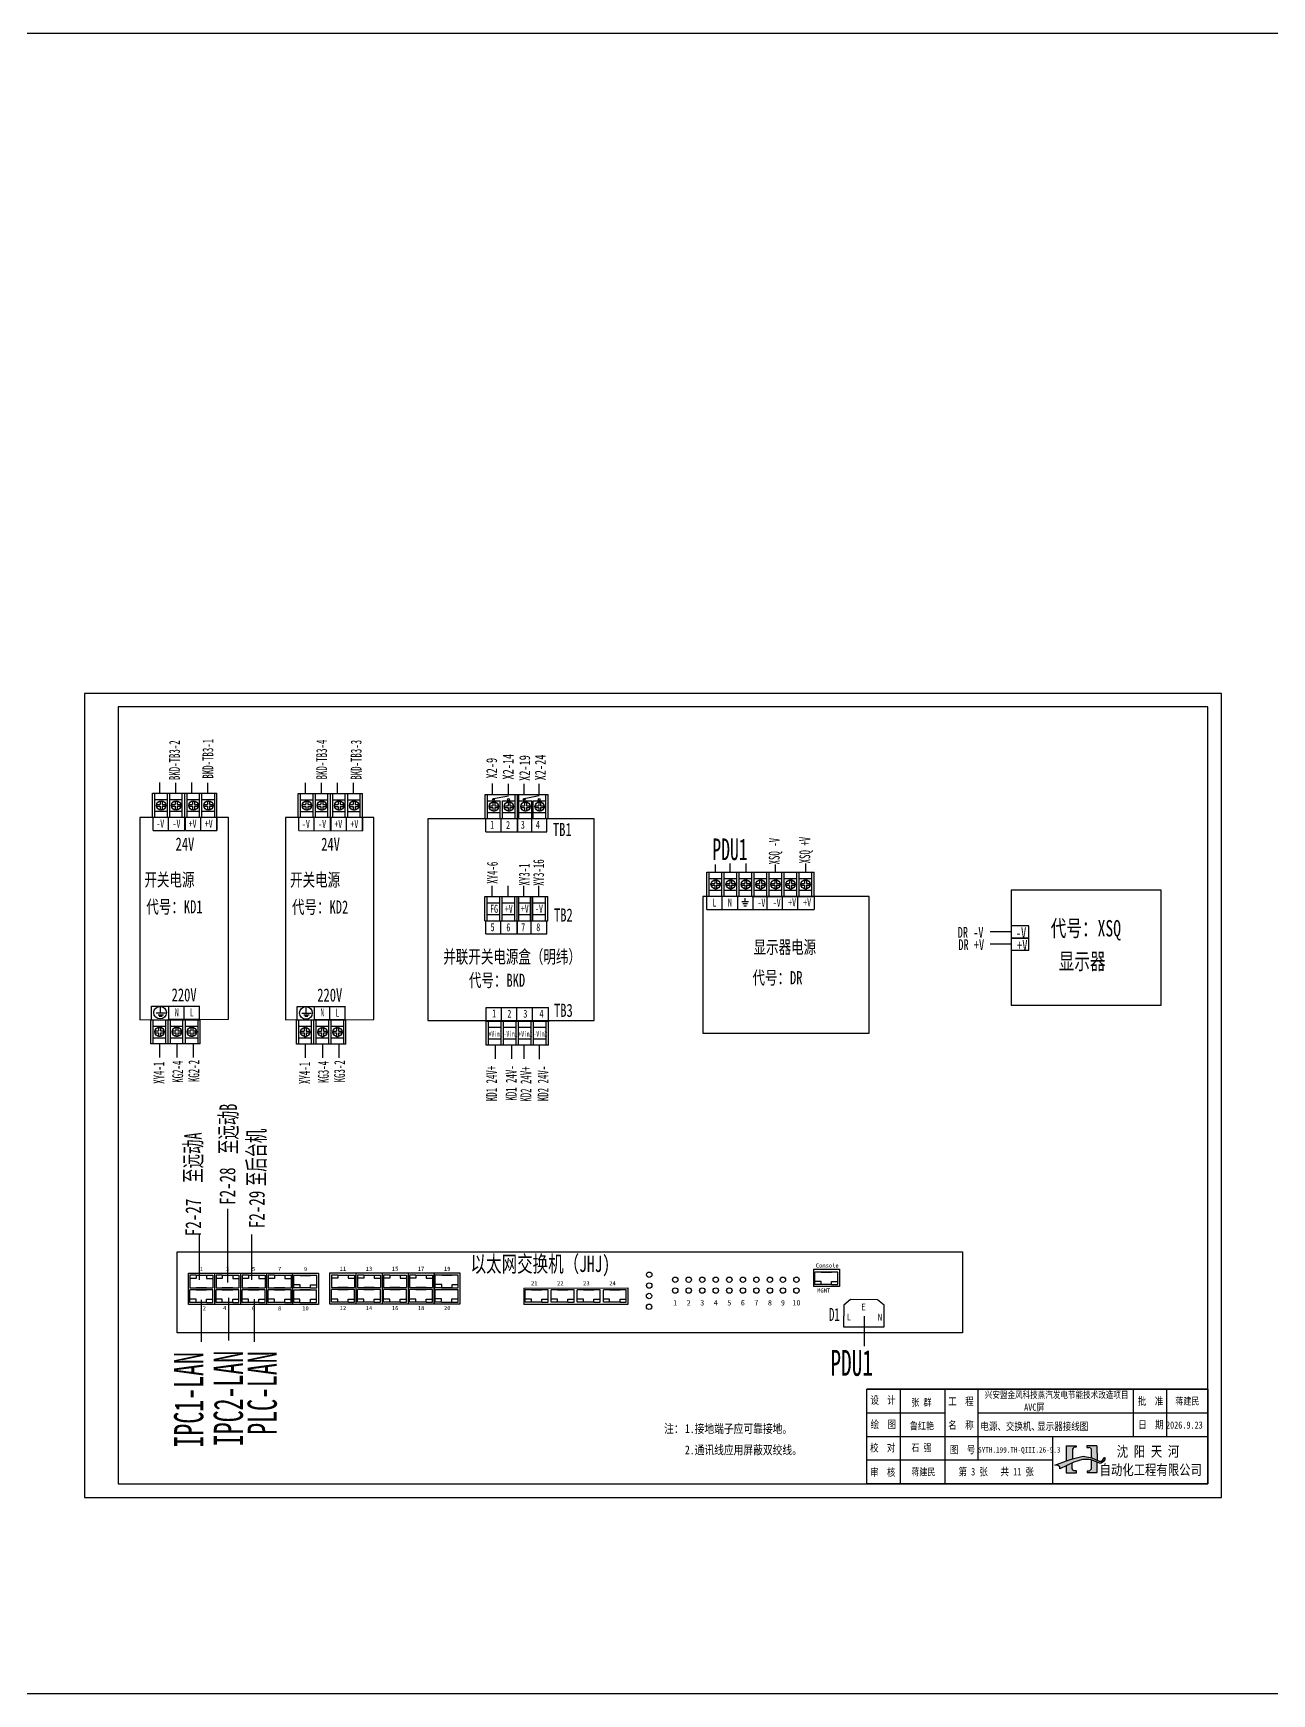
# Model space of a CAD drawing. Header units: millimetres. Extents: x -2527 to 7788, y -1442 to 1215.
# Drawn here: x 220 to 1135, y -1442 to -215 of the extents above; entities that cross this region are included whole.
import ezdxf
from ezdxf.enums import TextEntityAlignment as Align

# ---------------------------------------------------------------- set-up
doc = ezdxf.new("R2010")
doc.units = ezdxf.units.MM
doc.header["$MEASUREMENT"] = 0
doc.styles.add('_HZTXT', font='', dxfattribs={"width": 0.8})
doc.styles.get("Standard").update_dxf_attribs({"font": '', "width": 0.7, "height": 6})
doc.styles.get('_HZTXT').set_extended_font_data('SimSun')
doc.styles.get('Standard').set_extended_font_data('SimSun')

# ---------------------------------------------------------------- blocks, each defined once
blk = doc.blocks.new('4对网口')
at = {"color": 7, "lineweight": -3}
for p, q in [((108.28, 234.13), (108.28, 229.51)), ((110.59, 234.13), (108.28, 234.13)), ((110.59, 234.13), (110.59, 232.97)), ((110.59, 234.13), (114.44, 234.13)), ((114.44, 234.13), (114.44, 232.97)), ((114.44, 234.13), (116.75, 234.13)), ((116.75, 234.13), (116.75, 229.51)), ((117.91, 234.13), (117.91, 229.51)), ((120.22, 234.13), (117.91, 234.13)), ((120.22, 234.13), (120.22, 232.97)), ((120.22, 234.13), (124.07, 234.13)), ((124.07, 234.13), (124.07, 232.97)), ((124.07, 234.13), (126.38, 234.13)), ((126.38, 234.13), (126.38, 229.51)), ((127.53, 234.13), (127.53, 229.51)), ((129.84, 234.13), (127.53, 234.13)), ((129.84, 234.13), (129.84, 232.97)), ((129.84, 234.13), (133.69, 234.13)), ((133.69, 234.13), (133.69, 232.97)), ((133.69, 234.13), (136, 234.13)), ((136, 234.13), (136, 229.51)), ((137.16, 234.13), (137.16, 229.51)), ((139.47, 234.13), (137.16, 234.13)), ((139.47, 234.13), (139.47, 232.97)), ((139.47, 234.13), (143.32, 234.13)), ((143.32, 234.13), (143.32, 232.97)), ((143.32, 234.13), (145.63, 234.13)), ((145.63, 234.13), (145.63, 229.51)), ((110.59, 232.97), (108.28, 232.97)), ((108.28, 229.51), (116.75, 229.51)), ((116.75, 228.74), (108.28, 228.74)), ((108.28, 224.12), (108.28, 228.74)), ((114.44, 229.51), (110.59, 229.51)), ((110.59, 228.74), (114.44, 228.74)), ((110.59, 228.74), (114.44, 228.74)), ((114.44, 232.97), (116.75, 232.97)), ((116.75, 224.12), (116.75, 228.74)), ((120.22, 232.97), (117.91, 232.97)), ((117.91, 229.51), (126.38, 229.51)), ((126.38, 228.74), (117.91, 228.74)), ((117.91, 224.12), (117.91, 228.74)), ((124.07, 229.51), (120.22, 229.51)), ((120.22, 228.74), (124.07, 228.74)), ((120.22, 228.74), (124.07, 228.74)), ((124.07, 232.97), (126.38, 232.97)), ((126.38, 224.12), (126.38, 228.74)), ((129.84, 232.97), (127.53, 232.97)), ((127.53, 229.51), (136, 229.51)), ((136, 228.74), (127.53, 228.74)), ((127.53, 224.12), (127.53, 228.74)), ((133.69, 229.51), (129.84, 229.51)), ((129.84, 228.74), (133.69, 228.74)), ((129.84, 228.74), (133.69, 228.74)), ((133.69, 232.97), (136, 232.97)), ((136, 224.12), (136, 228.74)), ((139.47, 232.97), (137.16, 232.97)), ((137.16, 229.51), (145.63, 229.51)), ((145.63, 228.74), (137.16, 228.74)), ((137.16, 224.12), (137.16, 228.74)), ((143.32, 229.51), (139.47, 229.51)), ((139.47, 228.74), (143.32, 228.74)), ((139.47, 228.74), (143.32, 228.74)), ((143.32, 232.97), (145.63, 232.97)), ((145.63, 224.12), (145.63, 228.74)), ((110.59, 225.27), (108.28, 225.27)), ((110.59, 224.12), (108.28, 224.12)), ((110.59, 224.12), (110.59, 225.27)), ((114.44, 224.12), (110.59, 224.12)), ((114.44, 224.12), (114.44, 225.27)), ((114.44, 225.27), (116.75, 225.27)), ((114.44, 224.12), (116.75, 224.12)), ((120.22, 225.27), (117.91, 225.27)), ((120.22, 224.12), (117.91, 224.12)), ((120.22, 224.12), (120.22, 225.27)), ((124.07, 224.12), (120.22, 224.12)), ((124.07, 224.12), (124.07, 225.27)), ((124.07, 225.27), (126.38, 225.27)), ((124.07, 224.12), (126.38, 224.12)), ((129.84, 225.27), (127.53, 225.27)), ((129.84, 224.12), (127.53, 224.12)), ((129.84, 224.12), (129.84, 225.27)), ((133.69, 224.12), (129.84, 224.12)), ((133.69, 224.12), (133.69, 225.27)), ((133.69, 225.27), (136, 225.27)), ((133.69, 224.12), (136, 224.12)), ((139.47, 225.27), (137.16, 225.27)), ((139.47, 224.12), (137.16, 224.12)), ((139.47, 224.12), (139.47, 225.27)), ((143.32, 224.12), (139.47, 224.12)), ((143.32, 224.12), (143.32, 225.27)), ((143.32, 225.27), (145.63, 225.27)), ((143.32, 224.12), (145.63, 224.12))]:
    blk.add_line(p, q, dxfattribs=at)
blk.add_lwpolyline([(107.74, 234.9), (146.17, 234.9), (146.17, 223.35), (107.74, 223.35)], close=True, dxfattribs=at)

msp = doc.modelspace()

# ---------------------------------------------------------------- hatches: boundary and pattern name
h = msp.add_hatch(color=256)
h.paths.add_polyline_path([(1005.8, -1258.9), (998.3, -1258.9), (998.3, -1260.2), (999.9, -1260.2, -0.099172), (1001.4, -1261.2), (1001.4, -1267.9), (1002.1, -1268), (1005.9, -1269.7)])
h.paths.add_polyline_path([(983.1, -1270.1), (987.6, -1268.6), (987.6, -1261.4), (988.1, -1260.7), (988.9, -1260.1), (990.5, -1260.1), (990.5, -1259), (983.1, -1259)])
h.paths.add_polyline_path([(988.7, -1271.1), (995.1, -1269), (999.8, -1269), (1001.4, -1269.3), (1003.4, -1270.2), (1007.6, -1271.8), (1009, -1271.8), (1010.6, -1270.5), (1011.5, -1269.2), (1011.5, -1267.6), (1011.4, -1267.7), (1010.1, -1269.4), (1008.9, -1270.4), (1007.4, -1270.4), (1002.1, -1268), (995.5, -1266.7), (987.6, -1268.6), (983.2, -1270), (974.6, -1273.3), (976.9, -1273.6), (978.4, -1274.6), (978.4, -1276.1)])
h.paths.add_polyline_path([(987.5, -1276.1), (987.5, -1271.7), (983.1, -1273.8), (983.1, -1278.9), (990.7, -1278.9), (990.7, -1277.5), (988.8, -1277.5), (988.3, -1276.9)])
h.paths.add_polyline_path([(1005.9, -1271.1), (1003.4, -1270.2), (1001.4, -1269.3), (1001.4, -1276.2), (1000.7, -1277), (1000.1, -1277.7), (998.5, -1277.7), (998.5, -1278.8), (1005.9, -1278.8)])

# ---------------------------------------------------------------- linework, layer by layer
at = {"ltscale": 1000}
for p, q in [((313.4, -776.7), (313.4, -768.9)), ((325.2, -776.9), (325.2, -769.1)), ((337.2, -776.7), (337.2, -768.9)), ((349, -776.9), (349, -769.1)), ((421, -776.9), (421, -769.1)), ((432.8, -777.1), (432.8, -769.2)), ((444.8, -776.9), (444.8, -769.1)), ((456.6, -777.1), (456.6, -769.2)), ((559.2, -777.7), (559.2, -769.8)), ((571, -777.9), (571, -770)), ((582.6, -777.9), (582.6, -770)), ((593.7, -777.9), (593.7, -770)), ((308, -776.9), (331.9, -776.9)), ((331.9, -776.9), (355.7, -776.9)), ((415.6, -777.1), (439.5, -777.1)), ((439.5, -777.1), (463.3, -777.1)), ((553.8, -777.9), (577.7, -777.9)), ((577.1, -777.9), (588.2, -777.9)), ((587.6, -777.9), (600.4, -777.9)), ((308.6, -804.4), (331.9, -804.4)), ((332.4, -804.4), (355.7, -804.4)), ((416.2, -804.5), (439.5, -804.6)), ((440, -804.5), (463.3, -804.6)), ((554.4, -805.3), (577.7, -805.4)), ((577.7, -805.3), (588.2, -805.3)), ((588.2, -805.3), (599.5, -805.3)), ((558.9, -853.1), (558.9, -845.2)), ((570.7, -853.2), (570.7, -845.4)), ((582.4, -853.2), (582.4, -845.4)), ((593.4, -853.2), (593.4, -845.4)), ((553.6, -853.2), (577.4, -853.2)), ((576.9, -853.2), (587.9, -853.2)), ((587.3, -853.2), (600.1, -853.2)), ((554.2, -880.7), (577.4, -880.8)), ((577.4, -880.7), (587.9, -880.7)), ((587.9, -880.7), (599.3, -880.7))]:
    msp.add_line(p, q, dxfattribs=at)
for p, q in [((308, -794.8), (308, -776.9)), ((309.7, -794.8), (309.7, -776.9)), ((309.7, -781.5), (319.1, -781.5)), ((313.8, -782.5), (313.8, -785.2)), ((313.8, -782.7), (315.2, -782.7)), ((315.2, -782.5), (315.2, -785.2)), ((319.1, -794.8), (319.1, -776.9)), ((320.8, -794.8), (320.8, -776.9)), ((320.8, -781.5), (330.1, -781.5)), ((324.8, -782.5), (324.8, -785.2)), ((324.8, -782.7), (326.2, -782.7)), ((326.2, -782.5), (326.2, -785.2)), ((330.1, -794.8), (330.1, -776.9)), ((331.9, -794.8), (331.9, -776.9)), ((331.9, -794.8), (331.9, -776.9)), ((333.6, -794.8), (333.6, -776.9)), ((333.6, -781.5), (342.9, -781.5)), ((337.6, -782.5), (337.6, -785.2)), ((337.6, -782.7), (339, -782.7)), ((339, -782.5), (339, -785.2)), ((342.9, -794.8), (342.9, -776.9)), ((344.6, -794.8), (344.6, -776.9)), ((344.6, -781.5), (354, -781.5)), ((348.7, -782.5), (348.7, -785.2)), ((348.7, -782.7), (350.1, -782.7)), ((350.1, -782.5), (350.1, -785.2)), ((354, -794.8), (354, -776.9)), ((355.7, -794.8), (355.7, -776.9)), ((415.6, -794.9), (415.6, -777.1)), ((417.4, -794.9), (417.4, -777.1)), ((417.4, -781.7), (426.7, -781.7)), ((421.4, -782.6), (421.4, -785.3)), ((421.4, -782.8), (422.8, -782.8)), ((422.8, -782.6), (422.8, -785.3)), ((426.7, -794.9), (426.7, -777.1)), ((428.4, -794.9), (428.4, -777.1)), ((428.4, -781.7), (437.7, -781.7)), ((432.5, -782.6), (432.5, -785.3)), ((432.5, -782.8), (433.8, -782.8)), ((433.8, -782.6), (433.8, -785.3)), ((437.7, -794.9), (437.7, -777.1)), ((439.5, -794.9), (439.5, -777.1)), ((439.5, -794.9), (439.5, -777.1)), ((441.2, -794.9), (441.2, -777.1)), ((441.2, -781.7), (450.5, -781.7)), ((445.2, -782.6), (445.2, -785.3)), ((445.2, -782.8), (446.6, -782.8)), ((446.6, -782.6), (446.6, -785.3)), ((450.5, -794.9), (450.5, -777.1)), ((452.3, -794.9), (452.3, -777.1)), ((452.3, -781.7), (461.6, -781.7)), ((456.3, -782.6), (456.3, -785.3)), ((456.3, -782.8), (457.7, -782.8)), ((457.7, -782.6), (457.7, -785.3)), ((461.6, -794.9), (461.6, -777.1)), ((463.3, -794.9), (463.3, -777.1)), ((553.8, -795.7), (553.8, -777.9)), ((555.6, -795.7), (555.6, -777.9)), ((555.6, -782.5), (564.9, -782.5)), ((559.6, -783.4), (559.6, -786.1)), ((559.6, -783.6), (561, -783.6)), ((561, -783.4), (561, -786.1)), ((564.9, -795.7), (564.9, -782.5)), ((566.6, -795.7), (566.6, -782.5)), ((566.6, -782.5), (575.9, -782.5)), ((570.7, -783.4), (570.7, -786.1)), ((570.7, -783.6), (572, -783.6)), ((572, -783.4), (572, -786.1)), ((575.9, -795.7), (575.9, -777.9)), ((577.7, -795.7), (577.7, -777.9)), ((578.8, -795.7), (578.8, -777.9)), ((578.8, -782.5), (588.2, -782.5)), ((582.9, -783.4), (582.9, -786.1)), ((582.9, -783.6), (584.3, -783.6)), ((584.3, -783.4), (584.3, -786.1)), ((588.2, -805.3), (588.2, -782.5)), ((589.3, -782.5), (598.7, -782.5)), ((589.3, -795.7), (589.3, -782.5)), ((593.4, -783.4), (593.4, -786.1)), ((593.4, -783.6), (594.8, -783.6)), ((594.8, -783.4), (594.8, -786.1)), ((598.7, -795.7), (598.7, -777.9)), ((600.4, -795.7), (600.4, -777.9)), ((308.6, -804.4), (308.6, -794.8)), ((309.7, -790.2), (319.1, -790.2)), ((311.3, -785.2), (313.8, -785.2)), ((311.3, -786.5), (311.3, -785.2)), ((311.3, -786.5), (313.8, -786.5)), ((313.8, -786.5), (313.8, -789)), ((313.8, -789), (315.2, -789)), ((315.2, -785.2), (317.6, -785.2)), ((315.2, -786.5), (315.2, -789)), ((315.2, -786.5), (317.6, -786.5)), ((317.6, -786.5), (317.6, -785.2)), ((319.9, -804.4), (319.9, -794.8)), ((320.8, -790.2), (330.1, -790.2)), ((322.4, -785.2), (324.8, -785.2)), ((322.4, -786.5), (322.4, -785.2)), ((322.4, -786.5), (324.8, -786.5)), ((324.8, -786.5), (324.8, -789)), ((324.8, -789), (326.2, -789)), ((326.2, -785.2), (328.7, -785.2)), ((326.2, -786.5), (328.7, -786.5)), ((326.2, -786.5), (326.2, -789)), ((328.7, -786.5), (328.7, -785.2)), ((331.9, -794.8), (331.9, -804.4)), ((331.9, -804.4), (331.9, -794.8)), ((332.4, -804.4), (332.4, -794.8)), ((333.6, -790.2), (342.9, -790.2)), ((335.2, -785.2), (337.6, -785.2)), ((335.2, -786.5), (335.2, -785.2)), ((335.2, -786.5), (337.6, -786.5)), ((337.6, -786.5), (337.6, -789)), ((337.6, -789), (339, -789)), ((339, -785.2), (341.5, -785.2)), ((339, -786.5), (339, -789)), ((339, -786.5), (341.5, -786.5)), ((341.5, -786.5), (341.5, -785.2)), ((343.8, -804.4), (343.8, -794.8)), ((344.6, -790.2), (354, -790.2)), ((346.3, -785.2), (348.7, -785.2)), ((346.3, -786.5), (346.3, -785.2)), ((346.3, -786.5), (348.7, -786.5)), ((348.7, -786.5), (348.7, -789)), ((348.7, -789), (350.1, -789)), ((350.1, -785.2), (352.5, -785.2)), ((350.1, -786.5), (352.5, -786.5)), ((350.1, -786.5), (350.1, -789)), ((352.5, -786.5), (352.5, -785.2)), ((355.7, -794.8), (355.7, -804.4)), ((355.7, -804.4), (355.7, -794.8)), ((416.2, -804.5), (416.2, -794.9)), ((417.4, -790.3), (426.7, -790.3)), ((419, -785.3), (421.4, -785.3)), ((419, -786.7), (419, -785.3)), ((419, -786.7), (421.4, -786.7)), ((421.4, -786.7), (421.4, -789.2)), ((421.4, -789.2), (422.8, -789.2)), ((422.8, -785.3), (425.2, -785.3)), ((422.8, -786.7), (422.8, -789.2)), ((422.8, -786.7), (425.2, -786.7)), ((425.2, -786.7), (425.2, -785.3)), ((427.5, -804.5), (427.5, -794.9)), ((428.4, -790.3), (437.7, -790.3)), ((430, -785.3), (432.5, -785.3)), ((430, -786.7), (430, -785.3)), ((430, -786.7), (432.5, -786.7)), ((432.5, -786.7), (432.5, -789.2)), ((432.5, -789.2), (433.8, -789.2)), ((433.8, -785.3), (436.3, -785.3)), ((433.8, -786.7), (436.3, -786.7)), ((433.8, -786.7), (433.8, -789.2)), ((436.3, -786.7), (436.3, -785.3)), ((439.5, -794.9), (439.5, -804.6)), ((439.5, -804.5), (439.5, -794.9)), ((440, -804.5), (440, -794.9)), ((441.2, -790.3), (450.5, -790.3)), ((442.8, -785.3), (445.2, -785.3)), ((442.8, -786.7), (442.8, -785.3)), ((442.8, -786.7), (445.2, -786.7)), ((445.2, -786.7), (445.2, -789.2)), ((445.2, -789.2), (446.6, -789.2)), ((446.6, -785.3), (449.1, -785.3)), ((446.6, -786.7), (446.6, -789.2)), ((446.6, -786.7), (449.1, -786.7)), ((449.1, -786.7), (449.1, -785.3)), ((451.4, -804.5), (451.4, -794.9)), ((452.3, -790.3), (461.6, -790.3)), ((453.9, -785.3), (456.3, -785.3)), ((453.9, -786.7), (453.9, -785.3)), ((453.9, -786.7), (456.3, -786.7)), ((456.3, -786.7), (456.3, -789.2)), ((456.3, -789.2), (457.7, -789.2)), ((457.7, -785.3), (460.1, -785.3)), ((457.7, -786.7), (460.1, -786.7)), ((457.7, -786.7), (457.7, -789.2)), ((460.1, -786.7), (460.1, -785.3)), ((463.3, -794.9), (463.3, -804.6)), ((463.3, -804.5), (463.3, -794.9)), ((554.4, -805.3), (554.4, -795.7)), ((555.6, -791.1), (564.9, -791.1)), ((557.2, -786.1), (559.6, -786.1)), ((557.2, -787.5), (557.2, -786.1)), ((557.2, -787.5), (559.6, -787.5)), ((559.6, -787.5), (559.6, -790)), ((559.6, -790), (561, -790)), ((561, -786.1), (563.4, -786.1)), ((561, -787.5), (561, -790)), ((561, -787.5), (563.4, -787.5)), ((563.4, -787.5), (563.4, -786.1)), ((565.7, -805.3), (565.7, -795.7)), ((566.6, -791.1), (575.9, -791.1)), ((568.2, -786.1), (570.7, -786.1)), ((568.2, -787.5), (568.2, -786.1)), ((568.2, -787.5), (570.7, -787.5)), ((570.7, -787.5), (570.7, -790)), ((570.7, -790), (572, -790)), ((572, -786.1), (574.5, -786.1)), ((572, -787.5), (574.5, -787.5)), ((572, -787.5), (572, -790)), ((574.5, -787.5), (574.5, -786.1)), ((577.7, -795.7), (577.7, -805.4)), ((577.7, -805.3), (577.7, -795.7)), ((578.8, -791.1), (588.2, -791.1)), ((580.4, -787.5), (580.4, -786.1)), ((580.4, -786.1), (582.9, -786.1)), ((580.4, -787.5), (582.9, -787.5)), ((582.9, -787.5), (582.9, -790)), ((582.9, -790), (584.3, -790)), ((584.3, -786.1), (586.7, -786.1)), ((584.3, -787.5), (586.7, -787.5)), ((584.3, -787.5), (584.3, -790)), ((586.7, -787.5), (586.7, -786.1)), ((588.2, -805.3), (588.2, -795.7)), ((589.3, -791.1), (598.7, -791.1)), ((590.9, -787.5), (590.9, -786.1)), ((590.9, -786.1), (593.4, -786.1)), ((590.9, -787.5), (593.4, -787.5)), ((593.4, -787.5), (593.4, -790)), ((593.4, -790), (594.8, -790)), ((594.8, -786.1), (597.2, -786.1)), ((594.8, -787.5), (597.2, -787.5)), ((594.8, -787.5), (594.8, -790)), ((597.2, -787.5), (597.2, -786.1)), ((599.5, -805.3), (599.5, -795.7)), ((724, -835.3), (724, -829.5)), ((734.7, -835.3), (734.7, -828.8)), ((746.6, -835.3), (746.6, -828.8)), ((768.3, -835.3), (768.3, -829.5)), ((790.8, -835.3), (790.8, -828.8)), ((717.7, -835.3), (796.8, -835.3)), ((553.6, -871.1), (553.6, -853.2)), ((555.3, -871.1), (555.3, -853.2)), ((555.3, -857.8), (564.6, -857.8)), ((564.6, -871.1), (564.6, -853.2)), ((566.4, -871.1), (566.4, -853.2)), ((566.4, -857.8), (575.7, -857.8)), ((575.7, -871.1), (575.7, -853.2)), ((577.4, -871.1), (577.4, -853.2)), ((578.6, -871.1), (578.6, -853.2)), ((578.6, -857.8), (587.9, -857.8)), ((587.3, -871.1), (587.3, -853.2)), ((587.9, -880.7), (587.9, -853.2)), ((589.1, -871.1), (589.1, -853.2)), ((589.1, -857.8), (598.4, -857.8)), ((598.4, -871.1), (598.4, -853.2)), ((600.1, -871.1), (600.1, -853.2)), ((743.5, -856.8), (748.3, -856.8)), ((744.1, -858.4), (747.6, -858.4)), ((745.9, -856.8), (745.9, -854.5)), ((796.8, -853.1), (750.8, -853.1)), ((750.8, -853.1), (796.2, -853.1)), ((796.8, -853.1), (796.8, -862.8)), ((555.3, -866.5), (564.6, -866.5)), ((566.4, -866.5), (575.7, -866.5)), ((578.6, -866.5), (587.9, -866.5)), ((589.1, -866.5), (598.4, -866.5)), ((717.7, -862.7), (796.8, -862.7)), ((744.9, -860.1), (747, -860.1)), ((554.2, -880.7), (554.2, -871.1)), ((565.5, -880.7), (565.5, -871.1)), ((577.4, -871.1), (577.4, -880.8)), ((577.4, -880.7), (577.4, -871.1)), ((587.9, -880.7), (587.9, -871.1)), ((599.3, -880.7), (599.3, -871.1)), ((942.5, -879.4), (927, -879.4)), ((942.5, -888.4), (927, -888.4)), ((942.5, -883.9), (955.4, -883.9)), ((306.8, -944.3), (343.4, -944.3)), ((306.8, -962.1), (306.8, -944.3)), ((307.4, -934.3), (343.1, -934.2)), ((307.4, -943.9), (307.4, -934.3)), ((308.5, -962.1), (308.5, -944.3)), ((317.9, -962.1), (317.9, -944.3)), ((319.6, -962.1), (319.6, -944.3)), ((319.6, -962.1), (319.6, -944.3)), ((320.2, -943.8), (320.2, -934.2)), ((320.2, -943.8), (342.9, -943.8)), ((321.3, -962.1), (321.3, -944.3)), ((330.6, -962.1), (330.6, -944.3)), ((331.5, -943.8), (331.5, -934.2)), ((332.4, -962.1), (332.4, -944.3)), ((341.7, -962.1), (341.7, -944.3)), ((342.9, -943.8), (342.9, -934.2)), ((343.4, -962.1), (343.4, -944.3)), ((414.4, -944.4), (451, -944.4)), ((414.4, -962.3), (414.4, -944.4)), ((415, -934.4), (450.7, -934.4)), ((415, -944), (415, -934.4)), ((416.1, -962.3), (416.1, -944.4)), ((425.5, -962.3), (425.5, -944.4)), ((427.2, -962.3), (427.2, -944.4)), ((427.2, -962.3), (427.2, -944.4)), ((427.8, -944), (427.8, -934.4)), ((427.8, -944), (450.5, -944)), ((428.9, -962.3), (428.9, -944.4)), ((438.3, -962.3), (438.3, -944.4)), ((439.1, -944), (439.1, -934.4)), ((440, -962.3), (440, -944.4)), ((449.3, -962.3), (449.3, -944.4)), ((450.5, -944), (450.5, -934.4)), ((451, -962.3), (451, -944.4)), ((554.6, -944.8), (554.6, -935.2)), ((554.6, -935.2), (600.6, -935.2)), ((566, -944.8), (566, -935.2)), ((577.3, -944.8), (577.3, -935.2)), ((588.7, -944.8), (588.7, -935.2)), ((600.6, -944.8), (600.6, -935.2)), ((600.6, -944.8), (600.6, -935.2)), ((308.5, -948.9), (317.9, -948.9)), ((310.1, -952.5), (312.6, -952.5)), ((310.1, -953.9), (310.1, -952.5)), ((310.1, -953.9), (312.6, -953.9)), ((312.6, -949.8), (312.6, -952.5)), ((312.6, -950), (314, -950)), ((312.6, -953.9), (312.6, -956.4)), ((312.6, -956.4), (314, -956.4)), ((314, -949.8), (314, -952.5)), ((314, -952.5), (316.4, -952.5)), ((314, -953.9), (316.4, -953.9)), ((314, -953.9), (314, -956.4)), ((316.4, -953.9), (316.4, -952.5)), ((321.3, -948.9), (330.6, -948.9)), ((322.9, -952.5), (325.4, -952.5)), ((322.9, -953.9), (322.9, -952.5)), ((322.9, -953.9), (325.4, -953.9)), ((325.4, -949.8), (325.4, -952.5)), ((325.4, -950), (326.7, -950)), ((325.4, -953.9), (325.4, -956.4)), ((325.4, -956.4), (326.7, -956.4)), ((326.7, -949.8), (326.7, -952.5)), ((326.7, -952.5), (329.2, -952.5)), ((326.7, -953.9), (329.2, -953.9)), ((326.7, -953.9), (326.7, -956.4)), ((329.2, -953.9), (329.2, -952.5)), ((332.4, -948.9), (341.7, -948.9)), ((334, -952.5), (336.4, -952.5)), ((334, -953.9), (334, -952.5)), ((334, -953.9), (336.4, -953.9)), ((336.4, -949.8), (336.4, -952.5)), ((336.4, -950), (337.8, -950)), ((336.4, -953.9), (336.4, -956.4)), ((336.4, -956.4), (337.8, -956.4)), ((337.8, -949.8), (337.8, -952.5)), ((337.8, -952.5), (340.2, -952.5)), ((337.8, -953.9), (337.8, -956.4)), ((337.8, -953.9), (340.2, -953.9)), ((340.2, -953.9), (340.2, -952.5)), ((416.1, -949), (425.5, -949)), ((417.7, -952.7), (420.2, -952.7)), ((417.7, -954), (417.7, -952.7)), ((417.7, -954), (420.2, -954)), ((420.2, -950), (420.2, -952.7)), ((420.2, -950.2), (421.6, -950.2)), ((420.2, -954), (420.2, -956.5)), ((420.2, -956.5), (421.6, -956.5)), ((421.6, -950), (421.6, -952.7)), ((421.6, -952.7), (424, -952.7)), ((421.6, -954), (424, -954)), ((421.6, -954), (421.6, -956.5)), ((424, -954), (424, -952.7)), ((428.9, -949), (438.3, -949)), ((430.5, -952.7), (433, -952.7)), ((430.5, -954), (430.5, -952.7)), ((430.5, -954), (433, -954)), ((433, -950), (433, -952.7)), ((433, -950.2), (434.4, -950.2)), ((433, -954), (433, -956.5)), ((433, -956.5), (434.4, -956.5)), ((434.4, -950), (434.4, -952.7)), ((434.4, -952.7), (436.8, -952.7)), ((434.4, -954), (436.8, -954)), ((434.4, -954), (434.4, -956.5)), ((436.8, -954), (436.8, -952.7)), ((440, -949), (449.3, -949)), ((441.6, -952.7), (444, -952.7)), ((441.6, -954), (441.6, -952.7)), ((441.6, -954), (444, -954)), ((444, -950), (444, -952.7)), ((444, -950.2), (445.4, -950.2)), ((444, -954), (444, -956.5)), ((444, -956.5), (445.4, -956.5)), ((445.4, -950), (445.4, -952.7)), ((445.4, -952.7), (447.8, -952.7)), ((445.4, -954), (445.4, -956.5)), ((445.4, -954), (447.8, -954)), ((447.8, -954), (447.8, -952.7)), ((554.6, -944.8), (600, -944.8)), ((554.6, -963.1), (554.6, -945.2)), ((554.6, -945.2), (601.1, -945.2)), ((556.4, -963.1), (556.4, -945.2)), ((556.4, -949.8), (565.7, -949.8)), ((565.7, -963.1), (565.7, -945.2)), ((567.4, -963.1), (567.4, -945.2)), ((567.4, -949.8), (576.8, -949.8)), ((576.8, -963.1), (576.8, -945.2)), ((578.5, -963.1), (578.5, -945.2)), ((578.5, -949.8), (587.8, -949.8)), ((587.8, -963.1), (587.8, -945.2)), ((589.5, -963.1), (589.5, -945.2)), ((589.5, -949.8), (598.9, -949.8)), ((598.9, -963.1), (598.9, -945.2)), ((600.6, -963.1), (600.6, -945.2)), ((343.4, -962.1), (306.8, -962.1)), ((308.5, -957.5), (317.9, -957.5)), ((313.3, -962.1), (313.3, -972.2)), ((321.3, -957.5), (330.6, -957.5)), ((326.1, -962.1), (326.1, -972.2)), ((332.4, -957.5), (341.7, -957.5)), ((338.2, -962.1), (338.2, -972.2)), ((451, -962.3), (414.4, -962.3)), ((416.1, -957.7), (425.5, -957.7)), ((420.9, -962.3), (420.9, -972.4)), ((428.9, -957.7), (438.3, -957.7)), ((433.7, -962.3), (433.7, -972.4)), ((440, -957.7), (449.3, -957.7)), ((445.8, -962.3), (445.8, -972.4)), ((600.6, -963.1), (554.6, -963.1)), ((556.4, -958.4), (565.7, -958.4)), ((561.1, -963.1), (561.1, -973.2)), ((567.4, -958.4), (576.8, -958.4)), ((573.3, -963.1), (573.3, -973.2)), ((578.5, -958.4), (587.8, -958.4)), ((582.4, -963.1), (582.4, -973.2)), ((589.5, -958.4), (598.9, -958.4)), ((823.7, -1151), (818.7, -1155)), ((843.7, -1151.1), (823.7, -1151)), ((848.7, -1155.2), (843.7, -1151.1)), ((818.7, -1155), (818.6, -1171)), ((848.6, -1171.2), (848.7, -1155.2)), ((818.6, -1171), (848.6, -1171.2)), ((1087.8, -1217.1), (835.8, -1217.1)), ((835.8, -1217.1), (1087.8, -1217.1)), ((835.8, -1287.1), (835.8, -1217.1)), ((860.3, -1217.1), (860.3, -1287.1)), ((893.3, -1217.1), (893.3, -1287.1)), ((917.8, -1217.1), (917.8, -1269.6)), ((1032.6, -1217.1), (1032.6, -1252.1)), ((1057.1, -1217.1), (1057.1, -1252.1)), ((1087.8, -1217.1), (1087.8, -1287.1)), ((1087.8, -1217.1), (1087.8, -1252.1)), ((835.8, -1234.6), (893.3, -1234.6)), ((917.8, -1234.6), (1087.8, -1234.6)), ((835.8, -1252.1), (1087.8, -1252.1)), ((973, -1252.1), (973, -1287.1)), ((983.1, -1259), (983.1, -1270.1)), ((983.1, -1259), (990.5, -1259)), ((988.1, -1260.7), (987.6, -1261.4)), ((987.6, -1261.4), (987.6, -1261.4)), ((987.6, -1261.4), (987.6, -1268.6)), ((988.9, -1260.1), (988.1, -1260.7)), ((990.5, -1260.1), (988.9, -1260.1)), ((988.9, -1260.1), (988.9, -1260.1)), ((990.5, -1259), (990.5, -1260.1)), ((1005.8, -1258.9), (998.3, -1258.9)), ((998.3, -1258.9), (998.3, -1260.2)), ((998.3, -1260.2), (999.9, -1260.2)), ((1001.4, -1261.2), (1001.4, -1267.9)), ((1005.8, -1258.9), (1005.9, -1269.7)), ((973, -1269.6), (835.8, -1269.6)), ((974.6, -1273.3), (983.2, -1270)), ((976.9, -1273.6), (974.6, -1273.3)), ((978.4, -1274.6), (976.9, -1273.6)), ((988.7, -1271.1), (978.4, -1276.1)), ((978.4, -1276.1), (978.4, -1274.6)), ((983.1, -1273.8), (983.1, -1278.9)), ((983.2, -1270), (987.6, -1268.6)), ((987.5, -1276.1), (987.5, -1271.7)), ((987.6, -1268.6), (995.5, -1266.7)), ((995.1, -1269), (988.7, -1271.1)), ((999.8, -1269), (995.1, -1269)), ((995.5, -1266.7), (1002.1, -1268)), ((1001.4, -1269.3), (999.8, -1269)), ((1003.4, -1270.2), (1001.4, -1269.3)), ((1001.4, -1269.3), (1001.4, -1276.2)), ((1002.1, -1268), (1007.4, -1270.4)), ((1007.6, -1271.8), (1003.4, -1270.2)), ((1005.9, -1278.8), (1005.9, -1271.1)), ((1007.4, -1270.4), (1008.9, -1270.4)), ((1009, -1271.8), (1007.6, -1271.8)), ((1008.9, -1270.4), (1010.1, -1269.4)), ((1010.6, -1270.5), (1009, -1271.8)), ((1010.1, -1269.4), (1011.4, -1267.7)), ((1011.5, -1269.2), (1010.6, -1270.5)), ((1011.4, -1267.7), (1011.5, -1267.6)), ((1011.5, -1267.6), (1011.5, -1269.2)), ((1087.8, -1287.1), (835.8, -1287.1)), ((1087.8, -1287.1), (835.8, -1287.1)), ((983.1, -1278.9), (990.7, -1278.9)), ((988.3, -1276.9), (987.5, -1276.1)), ((988.8, -1277.5), (988.3, -1276.9)), ((990.7, -1277.5), (988.8, -1277.5)), ((990.7, -1278.9), (990.7, -1277.5)), ((1000.1, -1277.7), (998.5, -1277.7)), ((998.5, -1277.7), (998.5, -1278.8)), ((998.5, -1278.8), (1005.9, -1278.8)), ((1000.7, -1277), (1000.1, -1277.7)), ((1001.4, -1276.2), (1000.7, -1277))]:
    msp.add_line(p, q)
at = {"lineweight": -3, "ltscale": 1000}
for p, q in [((559.9, -780.7), (571, -778.9)), ((582.6, -780.7), (593.7, -778.6)), ((553.6, -871.1), (600.1, -871.1)), ((310.8, -939.2), (317.7, -939.2)), ((312.3, -940.5), (316.2, -940.5)), ((312.9, -941.6), (315.1, -941.6)), ((313.7, -935.1), (313.7, -939)), ((418.4, -939.3), (425.3, -939.3)), ((419.9, -940.6), (423.8, -940.6)), ((420.5, -941.7), (422.7, -941.7)), ((421.4, -935.3), (421.4, -939.2)), ((714.6, -954.2), (837.5, -954.2)), ((593.7, -963.1), (593.7, -973.4)), ((363.7, -1138.3), (363.7, -1083.9)), ((363.7, -1108.9), (363.7, -1087.5)), ((342.9, -1136.5), (342.9, -1102.8)), ((381.4, -1136.5), (381.4, -1102.8)), ((353.9, -1131.5), (353.9, -1154.6)), ((373.1, -1131.5), (373.1, -1154.6)), ((392.4, -1131.5), (392.4, -1154.6)), ((458.4, -1131.3), (458.4, -1154.4)), ((477.7, -1131.3), (477.7, -1154.4)), ((496.9, -1131.3), (496.9, -1154.4)), ((582.3, -1142.5), (582.3, -1154.5)), ((833.9, -1163.2), (833.8, -1185.5))]:
    msp.add_line(p, q, dxfattribs=at)
at = {"color": 0}
for p, q in [((717.7, -853.1), (717.7, -835.3)), ((719.4, -853.1), (719.4, -835.3)), ((719.4, -839.9), (728.7, -839.9)), ((721, -844.9), (721, -843.5)), ((721, -843.5), (723.4, -843.5)), ((721, -844.9), (723.4, -844.9)), ((723.4, -840.8), (723.4, -843.5)), ((723.4, -841), (724.8, -841)), ((723.4, -844.9), (723.4, -847.4)), ((724.8, -840.8), (724.8, -843.5)), ((724.8, -843.5), (727.3, -843.5)), ((724.8, -844.9), (724.8, -847.4)), ((724.8, -844.9), (727.3, -844.9)), ((727.3, -844.9), (727.3, -843.5)), ((728.7, -853.1), (728.7, -835.3)), ((730.5, -853.1), (730.5, -835.3)), ((730.5, -839.9), (739.8, -839.9)), ((732.1, -844.9), (732.1, -843.5)), ((732.1, -843.5), (734.5, -843.5)), ((732.1, -844.9), (734.5, -844.9)), ((734.5, -840.8), (734.5, -843.5)), ((734.5, -841), (735.9, -841)), ((734.5, -844.9), (734.5, -847.4)), ((735.9, -840.8), (735.9, -843.5)), ((735.9, -843.5), (738.3, -843.5)), ((735.9, -844.9), (738.3, -844.9)), ((735.9, -844.9), (735.9, -847.4)), ((738.3, -844.9), (738.3, -843.5)), ((739.8, -853.1), (739.8, -835.3)), ((741.5, -853.1), (741.5, -835.3)), ((741.5, -839.9), (750.8, -839.9)), ((743.1, -844.9), (743.1, -843.5)), ((743.1, -843.5), (745.6, -843.5)), ((743.1, -844.9), (745.6, -844.9)), ((745.6, -840.8), (745.6, -843.5)), ((745.6, -841), (746.9, -841)), ((745.6, -844.9), (745.6, -847.4)), ((746.9, -840.8), (746.9, -843.5)), ((746.9, -843.5), (749.4, -843.5)), ((746.9, -844.9), (749.4, -844.9)), ((746.9, -844.9), (746.9, -847.4)), ((749.4, -844.9), (749.4, -843.5)), ((750.8, -853.1), (750.8, -835.3)), ((750.8, -853.1), (750.8, -835.3)), ((752.6, -853.1), (752.6, -835.3)), ((752.6, -839.9), (761.9, -839.9)), ((754.2, -843.5), (756.6, -843.5)), ((754.2, -844.9), (754.2, -843.5)), ((754.2, -844.9), (756.6, -844.9)), ((756.6, -840.8), (756.6, -843.5)), ((756.6, -841), (758, -841)), ((756.6, -844.9), (756.6, -847.4)), ((758, -840.8), (758, -843.5)), ((758, -843.5), (760.4, -843.5)), ((758, -844.9), (760.4, -844.9)), ((758, -844.9), (758, -847.4)), ((760.4, -844.9), (760.4, -843.5)), ((761.9, -853.1), (761.9, -835.3)), ((763.6, -853.1), (763.6, -835.3)), ((763.6, -839.9), (773, -839.9)), ((765.2, -843.5), (767.7, -843.5)), ((765.2, -844.9), (765.2, -843.5)), ((765.2, -844.9), (767.7, -844.9)), ((767.7, -840.8), (767.7, -843.5)), ((767.7, -841), (769.1, -841)), ((767.7, -844.9), (767.7, -847.4)), ((769.1, -840.8), (769.1, -843.5)), ((769.1, -843.5), (771.5, -843.5)), ((769.1, -844.9), (769.1, -847.4)), ((769.1, -844.9), (771.5, -844.9)), ((771.5, -844.9), (771.5, -843.5)), ((773, -853.1), (773, -835.3)), ((774.7, -853.1), (774.7, -835.3)), ((774.7, -839.9), (784, -839.9)), ((776.3, -843.5), (778.7, -843.5)), ((776.3, -844.9), (776.3, -843.5)), ((776.3, -844.9), (778.7, -844.9)), ((778.7, -840.8), (778.7, -843.5)), ((778.7, -841), (780.1, -841)), ((778.7, -844.9), (778.7, -847.4)), ((780.1, -840.8), (780.1, -843.5)), ((780.1, -843.5), (782.6, -843.5)), ((780.1, -844.9), (780.1, -847.4)), ((780.1, -844.9), (782.6, -844.9)), ((782.6, -844.9), (782.6, -843.5)), ((784, -853.1), (784, -835.3)), ((785.8, -853.1), (785.8, -835.3)), ((785.8, -839.9), (795.1, -839.9)), ((787.4, -843.5), (789.8, -843.5)), ((787.4, -844.9), (787.4, -843.5)), ((787.4, -844.9), (789.8, -844.9)), ((789.8, -840.8), (789.8, -843.5)), ((789.8, -841), (791.2, -841)), ((789.8, -844.9), (789.8, -847.4)), ((791.2, -840.8), (791.2, -843.5)), ((791.2, -843.5), (793.6, -843.5)), ((791.2, -844.9), (793.6, -844.9)), ((791.2, -844.9), (791.2, -847.4)), ((793.6, -844.9), (793.6, -843.5)), ((795.1, -853.1), (795.1, -835.3)), ((796.8, -853.1), (796.8, -835.3)), ((717.7, -862.7), (717.7, -853.1)), ((719.4, -848.5), (728.7, -848.5)), ((723.4, -847.4), (724.8, -847.4)), ((729, -862.7), (729, -853.1)), ((730.5, -848.5), (739.8, -848.5)), ((734.5, -847.4), (735.9, -847.4)), ((740.4, -862.7), (740.4, -853.1)), ((741.5, -848.5), (750.8, -848.5)), ((745.6, -847.4), (746.9, -847.4)), ((751.7, -862.7), (751.7, -853.1)), ((752.6, -848.5), (761.9, -848.5)), ((756.6, -847.4), (758, -847.4)), ((762.2, -862.7), (762.2, -853.1)), ((763.6, -848.5), (773, -848.5)), ((767.7, -847.4), (769.1, -847.4)), ((773.5, -862.7), (773.5, -853.1)), ((774.7, -848.5), (784, -848.5)), ((778.7, -847.4), (780.1, -847.4)), ((784.9, -862.7), (784.9, -853.1)), ((785.8, -848.5), (795.1, -848.5)), ((789.8, -847.4), (791.2, -847.4))]:
    msp.add_line(p, q, dxfattribs=at)
at = {"color": 7}
for p, q in [((796.4, -1128.6), (796.4, -1141.3)), ((796.4, -1128.6), (815.5, -1128.6)), ((815.5, -1128.6), (815.5, -1141.3)), ((815.5, -1128.6), (815.5, -1141.3)), ((814.4, -1130.6), (797.4, -1130.6)), ((797.4, -1139.8), (797.4, -1130.6)), ((802.1, -1137.5), (797.4, -1137.5)), ((802.1, -1139.8), (797.4, -1139.8)), ((802.1, -1130.6), (809.8, -1130.6)), ((802.1, -1130.6), (809.8, -1130.6)), ((802.1, -1139.8), (802.1, -1137.5)), ((809.8, -1139.8), (802.1, -1139.8)), ((809.8, -1139.8), (809.8, -1137.5)), ((809.8, -1137.5), (814.4, -1137.5)), ((809.8, -1139.8), (814.4, -1139.8)), ((814.4, -1139.8), (814.4, -1130.6)), ((815.5, -1141.3), (796.4, -1141.3))]:
    msp.add_line(p, q, dxfattribs=at)
at = {"color": 7, "lineweight": -3}
for p, q in [((429.4, -1133.1), (412.5, -1133.1)), ((412.5, -1142.4), (412.5, -1133.1)), ((417.1, -1140.1), (412.5, -1140.1)), ((417.1, -1133.1), (424.8, -1133.1)), ((417.1, -1133.1), (424.8, -1133.1)), ((417.1, -1142.4), (417.1, -1140.1)), ((424.8, -1142.4), (424.8, -1140.1)), ((424.8, -1140.1), (429.4, -1140.1)), ((429.4, -1142.4), (429.4, -1133.1)), ((534, -1132.9), (517, -1132.9)), ((517, -1142.2), (517, -1132.9)), ((521.7, -1139.9), (517, -1139.9)), ((521.7, -1132.9), (529.4, -1132.9)), ((521.7, -1132.9), (529.4, -1132.9)), ((521.7, -1142.2), (521.7, -1139.9)), ((529.4, -1142.2), (529.4, -1139.9)), ((529.4, -1139.9), (534, -1139.9)), ((534, -1142.2), (534, -1132.9)), ((412.4, -1143.8), (429.3, -1143.8)), ((412.4, -1153.1), (412.4, -1143.8)), ((417, -1150.7), (412.4, -1150.7)), ((417, -1153.1), (412.4, -1153.1)), ((417.1, -1142.4), (412.5, -1142.4)), ((424.7, -1143.8), (417, -1143.8)), ((424.7, -1143.8), (417, -1143.8)), ((417, -1153.1), (417, -1150.7)), ((417, -1153.1), (424.7, -1153.1)), ((424.8, -1142.4), (417.1, -1142.4)), ((424.7, -1153.1), (424.7, -1150.7)), ((424.7, -1150.7), (429.3, -1150.7)), ((424.7, -1153.1), (429.3, -1153.1)), ((424.8, -1142.4), (429.4, -1142.4)), ((429.3, -1153.1), (429.3, -1143.8)), ((516.9, -1143.6), (533.9, -1143.6)), ((516.9, -1152.8), (516.9, -1143.6)), ((521.6, -1150.5), (516.9, -1150.5)), ((521.6, -1152.8), (516.9, -1152.8)), ((521.7, -1142.2), (517, -1142.2)), ((529.3, -1143.6), (521.6, -1143.6)), ((529.3, -1143.6), (521.6, -1143.6)), ((521.6, -1152.8), (521.6, -1150.5)), ((521.6, -1152.8), (529.3, -1152.8)), ((529.4, -1142.2), (521.7, -1142.2)), ((529.3, -1152.8), (529.3, -1150.5)), ((529.3, -1150.5), (533.9, -1150.5)), ((529.3, -1152.8), (533.9, -1152.8)), ((529.4, -1142.2), (534, -1142.2)), ((533.9, -1152.8), (533.9, -1143.6)), ((600.4, -1143.7), (583.4, -1143.7)), ((583.4, -1153), (583.4, -1143.7)), ((588, -1150.7), (583.4, -1150.7)), ((588, -1153), (583.4, -1153)), ((588, -1143.7), (595.7, -1143.7)), ((588, -1143.7), (595.7, -1143.7)), ((588, -1153), (588, -1150.7)), ((595.7, -1153), (588, -1153)), ((595.7, -1153), (595.7, -1150.7)), ((595.7, -1150.7), (600.4, -1150.7)), ((595.7, -1153), (600.4, -1153)), ((600.4, -1153), (600.4, -1143.7)), ((619.6, -1143.7), (602.7, -1143.7)), ((602.7, -1153), (602.7, -1143.7)), ((607.3, -1150.7), (602.7, -1150.7)), ((607.3, -1153), (602.7, -1153)), ((607.3, -1143.7), (615, -1143.7)), ((607.3, -1143.7), (615, -1143.7)), ((607.3, -1153), (607.3, -1150.7)), ((615, -1153), (607.3, -1153)), ((615, -1153), (615, -1150.7)), ((615, -1150.7), (619.6, -1150.7)), ((615, -1153), (619.6, -1153)), ((619.6, -1153), (619.6, -1143.7)), ((638.9, -1143.7), (621.9, -1143.7)), ((621.9, -1153), (621.9, -1143.7)), ((626.5, -1150.7), (621.9, -1150.7)), ((626.5, -1153), (621.9, -1153)), ((626.5, -1143.7), (634.2, -1143.7)), ((626.5, -1143.7), (634.2, -1143.7)), ((626.5, -1153), (626.5, -1150.7)), ((634.2, -1153), (626.5, -1153)), ((634.2, -1153), (634.2, -1150.7)), ((634.2, -1150.7), (638.9, -1150.7)), ((634.2, -1153), (638.9, -1153)), ((638.9, -1153), (638.9, -1143.7)), ((658.1, -1143.7), (641.2, -1143.7)), ((641.2, -1153), (641.2, -1143.7)), ((645.8, -1150.7), (641.2, -1150.7)), ((645.8, -1153), (641.2, -1153)), ((645.8, -1143.7), (653.5, -1143.7)), ((645.8, -1143.7), (653.5, -1143.7)), ((645.8, -1153), (645.8, -1150.7)), ((653.5, -1153), (645.8, -1153)), ((653.5, -1153), (653.5, -1150.7)), ((653.5, -1150.7), (658.1, -1150.7)), ((653.5, -1153), (658.1, -1153)), ((658.1, -1153), (658.1, -1143.7))]:
    msp.add_line(p, q, dxfattribs=at)
at = {"color": 0, "lineweight": -3, "ltscale": 1000}
for p, q in [((343.9, -1151.2), (343.9, -1182.2)), ((364.3, -1149.7), (364.3, -1181.3)), ((383.1, -1150.6), (383.1, -1182.1))]:
    msp.add_line(p, q, dxfattribs=at)
at = {"color": 1, "lineweight": -3, "ltscale": 1000}
msp.add_lwpolyline([(-1784.7, -215.4), (7786.1, -215.4), (7786.1, -1442.2), (-1784.7, -1442.2)], close=True, dxfattribs=at)
for points in [[(257.8, -1297.1), (1097.8, -1297.1), (1097.8, -703.1), (257.8, -703.1)], [(282.8, -1287.1), (1087.8, -1287.1), (1087.8, -713.1), (282.8, -713.1)], [(298.8, -944.3), (364.1, -943.9), (364.1, -794.8), (298.8, -794.8)], [(406.4, -944.4), (471.7, -944), (471.7, -794.9), (406.4, -794.9)], [(511.5, -944.8), (634.4, -944.8), (634.4, -795.7), (511.5, -795.7)], [(942.5, -933.5), (1053.2, -933.5), (1053.2, -848.6), (942.5, -848.6)], [(942.5, -883.9), (955.5, -883.9), (955.5, -874.9), (942.5, -874.9)], [(942.5, -892.8), (955.5, -892.8), (955.5, -883.9), (942.5, -883.9)]]:
    msp.add_lwpolyline(points, close=True)
msp.add_lwpolyline([(837.5, -954.2), (837.5, -853.1), (714.6, -853.1), (714.6, -954.2)])
at = {"color": 7}
msp.add_lwpolyline([(326.4, -1115.6), (906.4, -1115.6), (906.4, -1175.6), (326.4, -1175.6)], close=True, dxfattribs=at)
at = {"lineweight": -3, "ltscale": 1000}
for points in [[(411.5, -1131.5), (430.7, -1131.5), (430.7, -1154.6), (411.5, -1154.6)], [(516.1, -1131.3), (535.2, -1131.3), (535.2, -1154.4), (516.1, -1154.4)]]:
    msp.add_lwpolyline(points, close=True, dxfattribs=at)
at = {"color": 7, "lineweight": -3}
msp.add_lwpolyline([(582.3, -1142.5), (659.2, -1142.3), (659.2, -1154.5), (582.3, -1154.5)], dxfattribs=at)
for centre in [(314.5, -785.9), (325.5, -785.9), (338.3, -785.9), (349.4, -785.9), (422.1, -786), (433.2, -786), (445.9, -786), (457, -786), (560.3, -786.8), (571.4, -786.8), (583.6, -786.8), (594.1, -786.8), (313.3, -953.2), (326, -953.2), (337.1, -953.2), (420.9, -953.3), (433.7, -953.3), (444.7, -953.3)]:
    msp.add_circle(centre, 3.46)
at = {"lineweight": -3, "ltscale": 1000}
for centre, radius in [((559.9, -781.4), 0.694), ((571.1, -781.5), 0.694), ((582.6, -781.4), 0.694), ((593.8, -781.5), 0.694), ((313.7, -939), 4.65), ((421.4, -939.2), 4.65)]:
    msp.add_circle(centre, radius, dxfattribs=at)
at = {"color": 0}
for centre in [(724.1, -844.2), (735.2, -844.2), (746.3, -844.2), (757.3, -844.2), (768.4, -844.2), (779.4, -844.2), (790.5, -844.2)]:
    msp.add_circle(centre, 3.46, dxfattribs=at)
at = {"color": 7}
for centre in [(675, -1132.6), (675, -1140.6), (694.2, -1136.3), (704.2, -1136.3), (714.2, -1136.3), (724.2, -1136.3), (734.2, -1136.3), (744.2, -1136.3), (754.2, -1136.3), (764.2, -1136.3), (773.8, -1136.3), (783.8, -1136.3), (674.9, -1148.3), (694.2, -1144.3), (704.2, -1144.3), (714.2, -1144.3), (724.2, -1144.3), (734.2, -1144.3), (744.2, -1144.3), (754.2, -1144.3), (764.2, -1144.3), (773.8, -1144.3), (783.8, -1144.3), (674.9, -1156.3)]:
    msp.add_circle(centre, 2, dxfattribs=at)
msp.add_arc((998.2, -1264.4), 4.55, 44.9974, 67.6519)

# ---------------------------------------------------------------- block references
at = {"color": 7, "xscale": 2, "yscale": 2, "zscale": 2}
for p in [(119.2, -1601.3), (223.7, -1601.1)]:
    msp.add_blockref('4对网口', p, dxfattribs=at)

# ---------------------------------------------------------------- texts
for s, height, width, p in [('BKD-TB3-2', 8, 0.6, (328.3, -767.2)), ('BKD-TB3-1', 8, 0.6, (353, -766.1)), ('BKD-TB3-4', 8, 0.6, (437, -766.7)), ('BKD-TB3-3', 8, 0.6, (462.5, -766.9)), ('X2-14', 8, 0.7, (574.8, -766.8)), ('X2-9', 8, 0.7, (562.6, -766)), ('X2-19', 8, 0.7, (587, -767.8)), ('X2-24', 8, 0.7, (598.6, -767.4)), ('XSQ +V', 8, 0.6, (794, -828.7)), ('XSQ -V', 8, 0.6, (771.4, -829.5)), ('XY4-6', 8, 0.6, (563.1, -843.8)), ('XY3-1', 8, 0.6, (586.7, -845.1)), ('XY3-16', 8, 0.6, (597.3, -845.3)), ('XY4-1', 8, 0.6, (316.7, -991.6)), ('KG2-4', 8, 0.6, (330.7, -990.8)), ('KG2-2', 8, 0.6, (342.6, -990.3)), ('XY4-1', 8, 0.6, (424.4, -991.7)), ('KG3-4', 8, 0.6, (438.3, -991)), ('KG3-2', 8, 0.6, (450.2, -990.5)), ('KD1 24V+', 8, 0.6, (562.5, -1004.4)), ('KD1 24V-', 8, 0.6, (577, -1004)), ('KD2 24V+', 8, 0.6, (587.9, -1004.8)), ('KD2 24V-', 8, 0.6, (600.6, -1004.4)), ('至远动B', 12.96, 0.6, (370.5, -1043.4)), ('至远动A', 12.96, 0.6, (344.5, -1064.6)), ('至后台机', 12.96, 0.6, (391.2, -1067.2)), ('IPC2-LAN', 21.6, 0.6, (374.9, -1259.3)), ('IPC1-LAN', 21.6, 0.6, (345.6, -1260.3)), ('PLC-LAN', 21.6, 0.6, (399.9, -1250.9))]:
    msp.add_text(s, height=height, rotation=90, dxfattribs=dict(width=width)).set_placement(p)
for s, height, width, p in [('-V', 5.91, 0.6, (310.9, -802.4)), ('-V', 5.91, 0.6, (322.9, -802.4)), ('+V', 5.91, 0.6, (334.8, -802.4)), ('+V', 5.91, 0.6, (346.7, -802.4)), ('-V', 5.91, 0.6, (418.5, -802.6)), ('-V', 5.91, 0.6, (430.5, -802.6)), ('+V', 5.91, 0.6, (442.4, -802.6)), ('+V', 5.91, 0.6, (454.3, -802.6)), ('1', 5.91, 0.6, (557.6, -803.1)), ('2', 5.91, 0.6, (569.3, -803.3)), ('3', 5.91, 0.6, (580.2, -803.1)), ('4', 5.91, 0.6, (591.3, -803.1)), ('24V', 9.68, 0.7, (325.1, -819.3)), ('TB1', 9.68, 0.7, (603.9, -808.5)), ('24V', 9.68, 0.7, (432.7, -819.4)), ('开关电源\u3000', 9.68, 0.7, (302.1, -845.6)), ('开关电源\u3000', 9.68, 0.7, (409.7, -845.7)), ('代号：KD1', 9.68, 0.7, (303.5, -865.6)), ('代号：KD2', 9.68, 0.7, (411.1, -865.8)), ('FG', 5.91, 0.6, (557.5, -865.2)), ('+V', 5.91, 0.6, (568.4, -865.3)), ('+V', 5.91, 0.6, (580.2, -865.1)), ('-V', 5.91, 0.6, (590.7, -865.2)), ('TB2', 9.68, 0.7, (604.7, -871.7)), ('代号：XSQ', 12.1, 0.7, (971.6, -882.7)), ('5', 5.91, 0.6, (557.8, -878.8)), ('6', 5.91, 0.6, (569.5, -878.9)), ('7', 5.91, 0.6, (580.5, -878.8)), ('8', 5.91, 0.6, (591.6, -878.8)), ('DR -V', 8, 0.7, (902.9, -883.7)), ('-V', 8, 0.7, (945.9, -884)), ('并联开关电源盒（明纬）\u3000', 9.68, 0.7, (522.9, -902.5)), ('显示器电源', 9.68, 0.7, (752.1, -895.4)), ('DR +V', 8, 0.7, (903.4, -892.8)), ('+V', 8, 0.7, (946.8, -893.2)), ('显示器', 12.1, 0.7, (977.5, -907.1)), ('代号：BKD', 9.68, 0.7, (541.8, -919.9)), ('220V', 9.68, 0.7, (322.2, -930.7)), ('220V', 9.68, 0.7, (429.8, -930.8)), ('N', 5.91, 0.6, (324.5, -941.6)), ('L', 5.91, 0.6, (335.7, -941.8)), ('N', 5.91, 0.6, (432.1, -941.7)), ('L', 5.91, 0.6, (443.3, -942)), ('1', 5.91, 0.6, (559, -942.5)), ('2', 5.91, 0.6, (570.2, -942.7)), ('3', 5.91, 0.6, (582.1, -942.7)), ('4', 5.91, 0.6, (594, -942.7)), ('TB3', 9.68, 0.7, (604.7, -942.1)), ('+Vin1', 4.14, 0.6, (556.4, -956.8)), ('-Vin1', 4.14, 0.6, (567.5, -956.7)), ('+Vin2', 4.14, 0.6, (578.5, -956.8)), ('-Vin2', 4.14, 0.6, (589.6, -956.7)), ('D1', 9.6, 0.6, (807.9, -1166.7)), ('PDU1', 19.2, 0.6, (808.9, -1207.3))]:
    msp.add_text(s, height=height, dxfattribs=dict(width=width)).set_placement(p)
at = {"color": 0}
for s, height, width, p in [('PDU1', 16, 0.6, (721.6, -826.3)), ('L', 5.91, 0.6, (721.8, -860.7)), ('N', 5.91, 0.6, (733.2, -860.7)), ('-V', 5.91, 0.6, (755, -860.7)), ('-V', 5.91, 0.6, (766.3, -860.7)), ('+V', 5.91, 0.6, (777.7, -860.5)), ('+V', 5.91, 0.6, (788.8, -860.5)), ('代号：DR', 9.68, 0.7, (751.3, -918))]:
    msp.add_text(s, height=height, dxfattribs=dict(at, width=width)).set_placement(p)
at = {"color": 1, "width": 0.7}
for s, p in [('F2-28', (369.2, -1081)), ('F2-27', (344, -1104.1)), ('F2-29', (390.9, -1098.2))]:
    msp.add_text(s, height=11.61, rotation=90, dxfattribs=at).set_placement(p)
at = {"color": 7}
for s, height, p in [('1', 3.08, (344.2, -1128.4)), ('3', 3.08, (363.5, -1128.4)), ('5', 3.08, (382.7, -1128.4)), ('7', 3.08, (402, -1128.4)), ('9', 3.08, (421.1, -1128.4)), ('11', 3.08, (448.8, -1128.2)), ('13', 3.08, (468, -1128.2)), ('15', 3.08, (487.3, -1128.2)), ('17', 3.08, (506.5, -1128.2)), ('19', 3.08, (525.8, -1128.2)), ('21', 3.08, (590.1, -1138.9)), ('22', 3.08, (609.4, -1138.9)), ('23', 3.08, (628.6, -1138.9)), ('24', 3.08, (647.9, -1138.9)), ('1', 4, (694.2, -1153.3)), ('2', 4, (704.2, -1153.3)), ('3', 4, (714.2, -1153.3)), ('4', 4, (724.2, -1153.3)), ('5', 4, (734.2, -1153.3)), ('6', 4, (744.2, -1153.3)), ('7', 4, (754.2, -1153.3)), ('8', 4, (764.2, -1153.3)), ('9', 4, (773.8, -1153.3)), ('10', 4, (783.8, -1153.3)), ('2', 3.08, (346.4, -1157.4)), ('4', 3.08, (361.4, -1157.2)), ('6', 3.08, (382.7, -1157.4)), ('8', 3.08, (402, -1157.4)), ('10', 3.08, (421.1, -1157.4)), ('12', 3.08, (448.8, -1157.2)), ('14', 3.08, (468, -1157.2)), ('16', 3.08, (487.3, -1157.2)), ('18', 3.08, (506.5, -1157.2)), ('20', 3.08, (525.8, -1157.2))]:
    msp.add_text(s, height=height, dxfattribs=at).set_placement(p, align=Align.MIDDLE_CENTER)
at = {"width": 0.7}
msp.add_text('以太网交换机（JHJ)', height=12, dxfattribs=at).set_placement((594.6, -1130.6), align=Align.CENTER)
at = {"color": 7}
for s, p in [('Console', (798.1, -1125.8)), ('MGMT', (799.1, -1144.3))]:
    msp.add_text(s, height=3.08, dxfattribs=at).set_placement(p, align=Align.MIDDLE_LEFT)
at = {"lineweight": -3}
for s, p in [('L', (822.6, -1163.9)), ('E', (833.3, -1156.4)), ('N', (845.5, -1164))]:
    msp.add_text(s, height=5, rotation=359.6454, dxfattribs=at).set_placement(p, align=Align.MIDDLE_CENTER)
at = {"style": '_HZTXT', "width": 0.8}
for s, height, p in [('设  计', 5.6, (838.4, -1228.1)), ('张 群', 5.28, (868.7, -1229.5)), ('工\u3000程', 5.6, (895.9, -1229)), ('兴安盟金风科技蒸汽发电节能技术改造项目', 4.99, (922.9, -1223.8)), ('批\u3000准', 5.6, (1036, -1228.8)), ('蒋建民', 5.28, (1063.7, -1228.6)), ('AVC屏', 5.28, (952, -1233.1)), ('注：', 6.6, (686, -1249.6)), ('1.接地端子应可靠接地。', 6.6, (701.4, -1249.6)), ('绘\u3000图', 5.6, (838.6, -1246)), ('鲁红艳', 5.28, (867.6, -1246.9)), ('名\u3000称', 5.6, (895.9, -1246.5)), ('电源、交换机、', 5.6, (919.7, -1247.4)), ('显示器接线图', 5.6, (961.7, -1247.4)), ('日\u3000期', 5.6, (1036.2, -1246.2)), ('2026.9.23', 5.28, (1056.8, -1246.3)), ('2.通讯线应用屏蔽双绞线。', 6.6, (701.4, -1265.3)), ('校  对', 5.6, (838.2, -1263.3)), ('石 强', 5.28, (868.7, -1263)), ('图\u3000号', 5.6, (897.1, -1264.6)), ('SYTH.199.TH-QIII.26-9.3', 4.05, (918, -1264)), ('沈 阳 天 河', 7.7, (1020.4, -1267)), ('审  核', 5.6, (838.3, -1281.4)), ('蒋建民', 5.28, (868.7, -1280.9)), ('第 3 张\u3000 共 11 张', 5.6, (903.5, -1280.9)), ('自动化工程有限公司', 7.7, (1007.7, -1280.6))]:
    msp.add_text(s, height=height, dxfattribs=at).set_placement(p)

doc.saveas('drawing.dxf')
